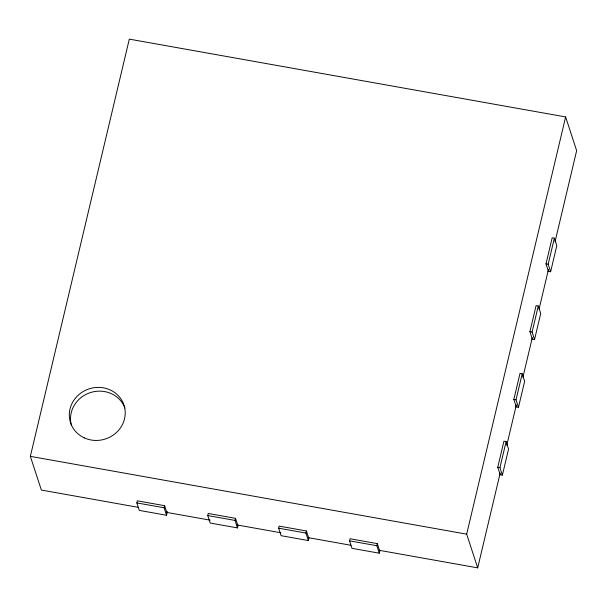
<?xml version="1.0" encoding="UTF-8"?>
<svg xmlns="http://www.w3.org/2000/svg" width="607" height="607" viewBox="0 0 607 607"><rect width="100%" height="100%" fill="white"/><g stroke="black" fill="none" stroke-linecap="round" stroke-linejoin="round"><path stroke-width="0.91" d="M138.328 507.353L41.367 490.061L30.35 456.35L129.306 39.136L565.633 116.939L576.65 150.65L555.026 241.829M167.433 511.587L166.561 515.267L139.291 510.404L136.841 502.915L137.341 500.828L164.611 505.692L166.811 512.429M166.561 515.267L164.11 507.771L164.611 505.692M238.119 525.154L237.466 527.908L210.197 523.044L207.746 515.555L208.239 513.469L235.508 518.332L237.716 525.07M237.466 527.908L235.015 520.419L235.508 518.332M309.024 537.794L308.371 540.556L281.102 535.693L278.651 528.196L279.144 526.11L306.414 530.973L308.622 537.719M308.371 540.556L305.92 533.06L306.414 530.973M379.929 550.443L379.269 553.197L351.999 548.333L349.556 540.845L350.049 538.758L377.319 543.622L379.519 550.359M379.269 553.197L376.826 545.708L377.319 543.622M378.867 550.246L477.694 567.864L466.677 534.16L565.633 116.939M499.963 473.991L497.755 467.253L503.939 441.175L506.124 441.562L508.575 449.059L502.384 475.129L499.637 474.644M516.041 406.197L513.833 399.452L520.024 373.373L522.202 373.768L524.653 381.257L518.469 407.335L515.715 406.842M532.119 338.395L529.919 331.657L536.102 305.579L538.28 305.966L540.731 313.462L534.547 339.533L531.793 339.047M548.197 270.601L545.997 263.855L552.18 237.785L554.366 238.172L556.809 245.66L550.625 271.739L547.878 271.246M502.384 475.129L499.94 467.64L506.124 441.562M518.469 407.335L516.018 399.838L522.202 373.768M534.547 339.533L532.096 332.044L538.28 305.966M550.625 271.739L548.182 264.25L554.366 238.172M477.694 567.864L500.198 473.005M506.746 445.371L516.36 404.846M522.915 377.22L532.309 337.613M539.077 309.062L548.47 269.462M545.997 263.855L548.182 264.25M529.919 331.657L532.096 332.044M513.833 399.452L516.018 399.838M497.755 467.253L499.94 467.64M30.35 456.35L466.677 534.16M136.841 502.915L164.11 507.771M207.746 515.555L235.015 520.419M278.651 528.196L305.92 533.06M349.556 540.845L376.826 545.708M166.303 512.338L210.121 520.153M237.155 524.972L280.973 532.787M308.015 537.612L350.899 545.261M71.52 425.682A28.127 26.351 -18.1 0 1 90.208 392.653A28.127 26.351 -18.1 0 1 124.913 408.033M84.229 437.852A28.127 26.351 -18.1 0 0 125.201 411.872A28.127 26.351 -18.1 0 0 82.347 392.046A28.127 26.351 -18.1 0 0 84.229 437.852"/></g></svg>
